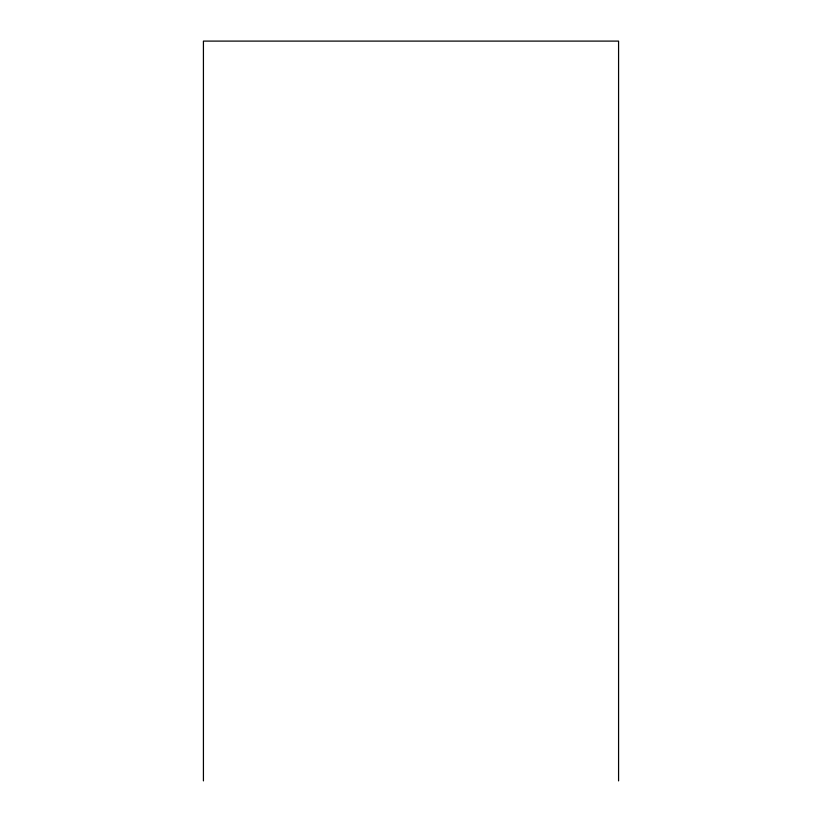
<?xml version="1.0" encoding="UTF-8"?>
<svg xmlns="http://www.w3.org/2000/svg" width="822" height="822" viewBox="0 0 822 822"><rect width="100%" height="100%" fill="white"/><g stroke="black" fill="none" stroke-linecap="round" stroke-linejoin="round"><path stroke-width="1.23" d="M618.576 780.9L618.576 41.1L203.424 41.1L203.424 780.9"/></g></svg>
